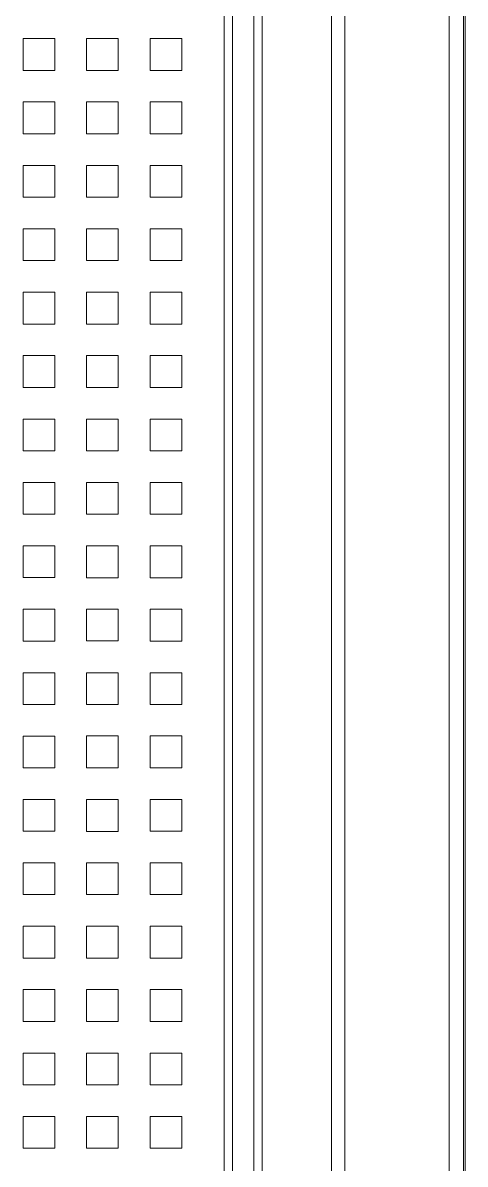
# Model space of a CAD drawing. Header units: millimetres. Extents: x 33157 to 59611, y -29750 to 1750.
# Drawn here: x 53555.07 to 53565.53, y -3636.7 to -3609.7 of the extents above; entities that cross this region are included whole.
import ezdxf

# ---------------------------------------------------------------- set-up
doc = ezdxf.new("R2010")
doc.units = ezdxf.units.MM
doc.layers.add('layer 1', color=7, linetype='Continuous', lineweight=18)

msp = doc.modelspace()

# ---------------------------------------------------------------- linework, layer by layer
at = {"layer": 'layer 1', "lineweight": 9}
for p, q in [((53565.532, -3583.449), (53565.532, -3681.948)), ((53565.153, -3584.113), (53565.153, -3681.284)), ((53565.494, -3584.113), (53565.494, -3681.284)), ((53562.37, -3588.429), (53562.37, -3676.968)), ((53562.686, -3588.429), (53562.686, -3676.968)), ((53559.832, -3588.699), (53559.832, -3676.698)), ((53560.032, -3588.699), (53560.032, -3676.698)), ((53560.532, -3588.699), (53560.532, -3676.698)), ((53560.732, -3588.699), (53560.732, -3676.698))]:
    msp.add_line(p, q, dxfattribs=at)
at = {"layer": 'layer 1'}
for points, knots in [([(53555.082, -3610.826), (53555.082, -3610.826), (53555.832, -3610.826), (53555.832, -3610.826), (53555.832, -3610.826), (53555.832, -3610.074), (53555.832, -3610.074), (53555.832, -3610.074), (53555.082, -3610.074), (53555.082, -3610.074), (53555.082, -3610.074), (53555.082, -3610.823), (53555.082, -3610.823), (53555.082, -3610.823), (53555.082, -3610.826), (53555.082, -3610.826)], [0, 0, 0, 0, 149165.906104, 149165.906104, 149165.906104, 298331.812209, 298331.812209, 298331.812209, 447497.718313, 447497.718313, 447497.718313, 596663.624418, 596663.624418, 596663.624418, 745829.530522, 745829.530522, 745829.530522, 745829.530522]), ([(53556.582, -3610.826), (53556.582, -3610.826), (53557.332, -3610.826), (53557.332, -3610.826), (53557.332, -3610.826), (53557.332, -3610.074), (53557.332, -3610.074), (53557.332, -3610.074), (53556.582, -3610.074), (53556.582, -3610.074), (53556.582, -3610.074), (53556.582, -3610.823), (53556.582, -3610.823), (53556.582, -3610.823), (53556.582, -3610.826), (53556.582, -3610.826)], [0, 0, 0, 0, 149169.946024, 149169.946024, 149169.946024, 298339.892049, 298339.892049, 298339.892049, 447509.838073, 447509.838073, 447509.838073, 596679.784098, 596679.784098, 596679.784098, 745849.730122, 745849.730122, 745849.730122, 745849.730122]), ([(53558.082, -3610.826), (53558.082, -3610.826), (53558.832, -3610.826), (53558.832, -3610.826), (53558.832, -3610.826), (53558.832, -3610.074), (53558.832, -3610.074), (53558.832, -3610.074), (53558.082, -3610.074), (53558.082, -3610.074), (53558.082, -3610.074), (53558.082, -3610.823), (53558.082, -3610.823), (53558.082, -3610.823), (53558.082, -3610.826), (53558.082, -3610.826)], [0, 0, 0, 0, 149173.985945, 149173.985945, 149173.985945, 298347.971889, 298347.971889, 298347.971889, 447521.957834, 447521.957834, 447521.957834, 596695.943779, 596695.943779, 596695.943779, 745869.929724, 745869.929724, 745869.929724, 745869.929724]), ([(53555.082, -3612.325), (53555.082, -3612.325), (53555.832, -3612.325), (53555.832, -3612.325), (53555.832, -3612.325), (53555.832, -3611.572), (53555.832, -3611.572), (53555.832, -3611.572), (53555.082, -3611.572), (53555.082, -3611.572), (53555.082, -3611.572), (53555.082, -3612.322), (53555.082, -3612.322), (53555.082, -3612.322), (53555.082, -3612.325), (53555.082, -3612.325)], [0, 0, 0, 0, 149167.956018, 149167.956018, 149167.956018, 298335.912037, 298335.912037, 298335.912037, 447503.868055, 447503.868055, 447503.868055, 596671.824074, 596671.824074, 596671.824074, 745839.780092, 745839.780092, 745839.780092, 745839.780092]), ([(53556.582, -3612.325), (53556.582, -3612.325), (53557.332, -3612.325), (53557.332, -3612.325), (53557.332, -3612.325), (53557.332, -3611.572), (53557.332, -3611.572), (53557.332, -3611.572), (53556.582, -3611.572), (53556.582, -3611.572), (53556.582, -3611.572), (53556.582, -3612.322), (53556.582, -3612.322), (53556.582, -3612.322), (53556.582, -3612.325), (53556.582, -3612.325)], [0, 0, 0, 0, 149171.995934, 149171.995934, 149171.995934, 298343.991867, 298343.991867, 298343.991867, 447515.987801, 447515.987801, 447515.987801, 596687.983734, 596687.983734, 596687.983734, 745859.979668, 745859.979668, 745859.979668, 745859.979668]), ([(53558.082, -3612.325), (53558.082, -3612.325), (53558.832, -3612.325), (53558.832, -3612.325), (53558.832, -3612.325), (53558.832, -3611.572), (53558.832, -3611.572), (53558.832, -3611.572), (53558.082, -3611.572), (53558.082, -3611.572), (53558.082, -3611.572), (53558.082, -3612.322), (53558.082, -3612.322), (53558.082, -3612.322), (53558.082, -3612.325), (53558.082, -3612.325)], [0, 0, 0, 0, 149176.035849, 149176.035849, 149176.035849, 298352.071698, 298352.071698, 298352.071698, 447528.107547, 447528.107547, 447528.107547, 596704.143396, 596704.143396, 596704.143396, 745880.179245, 745880.179245, 745880.179245, 745880.179245]), ([(53555.082, -3613.826), (53555.082, -3613.826), (53555.832, -3613.826), (53555.832, -3613.826), (53555.832, -3613.826), (53555.832, -3613.074), (53555.832, -3613.074), (53555.832, -3613.074), (53555.082, -3613.074), (53555.082, -3613.074), (53555.082, -3613.074), (53555.082, -3613.823), (53555.082, -3613.823), (53555.082, -3613.823), (53555.082, -3613.826), (53555.082, -3613.826)], [0, 0, 0, 0, 149170.009833, 149170.009833, 149170.009833, 298340.019666, 298340.019666, 298340.019666, 447510.029499, 447510.029499, 447510.029499, 596680.039332, 596680.039332, 596680.039332, 745850.049164, 745850.049164, 745850.049164, 745850.049164]), ([(53556.582, -3613.826), (53556.582, -3613.826), (53557.332, -3613.826), (53557.332, -3613.826), (53557.332, -3613.826), (53557.332, -3613.074), (53557.332, -3613.074), (53557.332, -3613.074), (53556.582, -3613.074), (53556.582, -3613.074), (53556.582, -3613.074), (53556.582, -3613.823), (53556.582, -3613.823), (53556.582, -3613.823), (53556.582, -3613.826), (53556.582, -3613.826)], [0, 0, 0, 0, 149174.049743, 149174.049743, 149174.049743, 298348.099487, 298348.099487, 298348.099487, 447522.14923, 447522.14923, 447522.14923, 596696.198973, 596696.198973, 596696.198973, 745870.248716, 745870.248716, 745870.248716, 745870.248716]), ([(53558.082, -3613.826), (53558.082, -3613.826), (53558.832, -3613.826), (53558.832, -3613.826), (53558.832, -3613.826), (53558.832, -3613.074), (53558.832, -3613.074), (53558.832, -3613.074), (53558.082, -3613.074), (53558.082, -3613.074), (53558.082, -3613.074), (53558.082, -3613.823), (53558.082, -3613.823), (53558.082, -3613.823), (53558.082, -3613.826), (53558.082, -3613.826)], [0, 0, 0, 0, 149178.089654, 149178.089654, 149178.089654, 298356.179308, 298356.179308, 298356.179308, 447534.268962, 447534.268962, 447534.268962, 596712.358616, 596712.358616, 596712.358616, 745890.44827, 745890.44827, 745890.44827, 745890.44827]), ([(53555.082, -3615.325), (53555.082, -3615.325), (53555.832, -3615.325), (53555.832, -3615.325), (53555.832, -3615.325), (53555.832, -3614.572), (53555.832, -3614.572), (53555.832, -3614.572), (53555.082, -3614.572), (53555.082, -3614.572), (53555.082, -3614.572), (53555.082, -3615.322), (53555.082, -3615.322), (53555.082, -3615.322), (53555.082, -3615.325), (53555.082, -3615.325)], [0, 0, 0, 0, 149172.059157, 149172.059157, 149172.059157, 298344.118314, 298344.118314, 298344.118314, 447516.177471, 447516.177471, 447516.177471, 596688.236628, 596688.236628, 596688.236628, 745860.295785, 745860.295785, 745860.295785, 745860.295785]), ([(53556.582, -3615.325), (53556.582, -3615.325), (53557.332, -3615.325), (53557.332, -3615.325), (53557.332, -3615.325), (53557.332, -3614.572), (53557.332, -3614.572), (53557.332, -3614.572), (53556.582, -3614.572), (53556.582, -3614.572), (53556.582, -3614.572), (53556.582, -3615.322), (53556.582, -3615.322), (53556.582, -3615.322), (53556.582, -3615.325), (53556.582, -3615.325)], [0, 0, 0, 0, 149176.099063, 149176.099063, 149176.099063, 298352.198125, 298352.198125, 298352.198125, 447528.297188, 447528.297188, 447528.297188, 596704.396251, 596704.396251, 596704.396251, 745880.495313, 745880.495313, 745880.495313, 745880.495313]), ([(53558.082, -3615.325), (53558.082, -3615.325), (53558.832, -3615.325), (53558.832, -3615.325), (53558.832, -3615.325), (53558.832, -3614.572), (53558.832, -3614.572), (53558.832, -3614.572), (53558.082, -3614.572), (53558.082, -3614.572), (53558.082, -3614.572), (53558.082, -3615.322), (53558.082, -3615.322), (53558.082, -3615.322), (53558.082, -3615.325), (53558.082, -3615.325)], [0, 0, 0, 0, 149180.138969, 149180.138969, 149180.138969, 298360.277937, 298360.277937, 298360.277937, 447540.416906, 447540.416906, 447540.416906, 596720.555874, 596720.555874, 596720.555874, 745900.694843, 745900.694843, 745900.694843, 745900.694843]), ([(53555.082, -3616.827), (53555.082, -3616.827), (53555.832, -3616.827), (53555.832, -3616.827), (53555.832, -3616.827), (53555.832, -3616.074), (53555.832, -3616.074), (53555.832, -3616.074), (53555.082, -3616.074), (53555.082, -3616.074), (53555.082, -3616.074), (53555.082, -3616.824), (53555.082, -3616.824), (53555.082, -3616.824), (53555.082, -3616.827), (53555.082, -3616.827)], [0, 0, 0, 0, 149174.113845, 149174.113845, 149174.113845, 298348.22769, 298348.22769, 298348.22769, 447522.341535, 447522.341535, 447522.341535, 596696.45538, 596696.45538, 596696.45538, 745870.569225, 745870.569225, 745870.569225, 745870.569225]), ([(53556.582, -3616.827), (53556.582, -3616.827), (53557.332, -3616.827), (53557.332, -3616.827), (53557.332, -3616.827), (53557.332, -3616.074), (53557.332, -3616.074), (53557.332, -3616.074), (53556.582, -3616.074), (53556.582, -3616.074), (53556.582, -3616.074), (53556.582, -3616.824), (53556.582, -3616.824), (53556.582, -3616.824), (53556.582, -3616.827), (53556.582, -3616.827)], [0, 0, 0, 0, 149178.153746, 149178.153746, 149178.153746, 298356.307492, 298356.307492, 298356.307492, 447534.461238, 447534.461238, 447534.461238, 596712.614983, 596712.614983, 596712.614983, 745890.768729, 745890.768729, 745890.768729, 745890.768729]), ([(53558.082, -3616.827), (53558.082, -3616.827), (53558.832, -3616.827), (53558.832, -3616.827), (53558.832, -3616.827), (53558.832, -3616.074), (53558.832, -3616.074), (53558.832, -3616.074), (53558.082, -3616.074), (53558.082, -3616.074), (53558.082, -3616.074), (53558.082, -3616.824), (53558.082, -3616.824), (53558.082, -3616.824), (53558.082, -3616.827), (53558.082, -3616.827)], [0, 0, 0, 0, 149182.193647, 149182.193647, 149182.193647, 298364.387294, 298364.387294, 298364.387294, 447546.580941, 447546.580941, 447546.580941, 596728.774588, 596728.774588, 596728.774588, 745910.968235, 745910.968235, 745910.968235, 745910.968235]), ([(53555.082, -3618.326), (53555.082, -3618.326), (53555.832, -3618.326), (53555.832, -3618.326), (53555.832, -3618.326), (53555.832, -3617.573), (53555.832, -3617.573), (53555.832, -3617.573), (53555.082, -3617.573), (53555.082, -3617.573), (53555.082, -3617.573), (53555.082, -3618.322), (53555.082, -3618.322), (53555.082, -3618.322), (53555.082, -3618.326), (53555.082, -3618.326)], [0, 0, 0, 0, 149176.164042, 149176.164042, 149176.164042, 298352.328085, 298352.328085, 298352.328085, 447528.492127, 447528.492127, 447528.492127, 596704.65617, 596704.65617, 596704.65617, 745880.820212, 745880.820212, 745880.820212, 745880.820212]), ([(53556.582, -3618.326), (53556.582, -3618.326), (53557.332, -3618.326), (53557.332, -3618.326), (53557.332, -3618.326), (53557.332, -3617.573), (53557.332, -3617.573), (53557.332, -3617.573), (53556.582, -3617.573), (53556.582, -3617.573), (53556.582, -3617.573), (53556.582, -3618.322), (53556.582, -3618.322), (53556.582, -3618.322), (53556.582, -3618.326), (53556.582, -3618.326)], [0, 0, 0, 0, 149180.203938, 149180.203938, 149180.203938, 298360.407877, 298360.407877, 298360.407877, 447540.611815, 447540.611815, 447540.611815, 596720.815754, 596720.815754, 596720.815754, 745901.019692, 745901.019692, 745901.019692, 745901.019692]), ([(53558.082, -3618.326), (53558.082, -3618.326), (53558.832, -3618.326), (53558.832, -3618.326), (53558.832, -3618.326), (53558.832, -3617.573), (53558.832, -3617.573), (53558.832, -3617.573), (53558.082, -3617.573), (53558.082, -3617.573), (53558.082, -3617.573), (53558.082, -3618.322), (53558.082, -3618.322), (53558.082, -3618.322), (53558.082, -3618.326), (53558.082, -3618.326)], [0, 0, 0, 0, 149184.243835, 149184.243835, 149184.243835, 298368.48767, 298368.48767, 298368.48767, 447552.731504, 447552.731504, 447552.731504, 596736.975339, 596736.975339, 596736.975339, 745921.219174, 745921.219174, 745921.219174, 745921.219174]), ([(53555.082, -3619.827), (53555.082, -3619.827), (53555.832, -3619.827), (53555.832, -3619.827), (53555.832, -3619.827), (53555.832, -3619.075), (53555.832, -3619.075), (53555.832, -3619.075), (53555.082, -3619.075), (53555.082, -3619.075), (53555.082, -3619.075), (53555.082, -3619.824), (53555.082, -3619.824), (53555.082, -3619.824), (53555.082, -3619.827), (53555.082, -3619.827)], [0, 0, 0, 0, 149178.218141, 149178.218141, 149178.218141, 298356.436282, 298356.436282, 298356.436282, 447534.654423, 447534.654423, 447534.654423, 596712.872564, 596712.872564, 596712.872564, 745891.090704, 745891.090704, 745891.090704, 745891.090704]), ([(53556.582, -3619.827), (53556.582, -3619.827), (53557.332, -3619.827), (53557.332, -3619.827), (53557.332, -3619.827), (53557.332, -3619.075), (53557.332, -3619.075), (53557.332, -3619.075), (53556.582, -3619.075), (53556.582, -3619.075), (53556.582, -3619.075), (53556.582, -3619.824), (53556.582, -3619.824), (53556.582, -3619.824), (53556.582, -3619.827), (53556.582, -3619.827)], [0, 0, 0, 0, 149182.258032, 149182.258032, 149182.258032, 298364.516064, 298364.516064, 298364.516064, 447546.774096, 447546.774096, 447546.774096, 596729.032128, 596729.032128, 596729.032128, 745911.290161, 745911.290161, 745911.290161, 745911.290161]), ([(53558.082, -3619.827), (53558.082, -3619.827), (53558.832, -3619.827), (53558.832, -3619.827), (53558.832, -3619.827), (53558.832, -3619.075), (53558.832, -3619.075), (53558.832, -3619.075), (53558.082, -3619.075), (53558.082, -3619.075), (53558.082, -3619.075), (53558.082, -3619.824), (53558.082, -3619.824), (53558.082, -3619.824), (53558.082, -3619.827), (53558.082, -3619.827)], [0, 0, 0, 0, 149186.297924, 149186.297924, 149186.297924, 298372.595847, 298372.595847, 298372.595847, 447558.893771, 447558.893771, 447558.893771, 596745.191695, 596745.191695, 596745.191695, 745931.489618, 745931.489618, 745931.489618, 745931.489618]), ([(53555.082, -3621.326), (53555.082, -3621.326), (53555.832, -3621.326), (53555.832, -3621.326), (53555.832, -3621.326), (53555.832, -3620.573), (53555.832, -3620.573), (53555.832, -3620.573), (53555.082, -3620.573), (53555.082, -3620.573), (53555.082, -3620.573), (53555.082, -3621.323), (53555.082, -3621.323), (53555.082, -3621.323), (53555.082, -3621.326), (53555.082, -3621.326)], [0, 0, 0, 0, 149180.267748, 149180.267748, 149180.267748, 298360.535497, 298360.535497, 298360.535497, 447540.803245, 447540.803245, 447540.803245, 596721.070994, 596721.070994, 596721.070994, 745901.338742, 745901.338742, 745901.338742, 745901.338742]), ([(53556.582, -3621.326), (53556.582, -3621.326), (53557.332, -3621.326), (53557.332, -3621.326), (53557.332, -3621.326), (53557.332, -3620.573), (53557.332, -3620.573), (53557.332, -3620.573), (53556.582, -3620.573), (53556.582, -3620.573), (53556.582, -3620.573), (53556.582, -3621.323), (53556.582, -3621.323), (53556.582, -3621.323), (53556.582, -3621.326), (53556.582, -3621.326)], [0, 0, 0, 0, 149184.307635, 149184.307635, 149184.307635, 298368.61527, 298368.61527, 298368.61527, 447552.922905, 447552.922905, 447552.922905, 596737.23054, 596737.23054, 596737.23054, 745921.538174, 745921.538174, 745921.538174, 745921.538174]), ([(53558.082, -3621.326), (53558.082, -3621.326), (53558.832, -3621.326), (53558.832, -3621.326), (53558.832, -3621.326), (53558.832, -3620.573), (53558.832, -3620.573), (53558.832, -3620.573), (53558.082, -3620.573), (53558.082, -3620.573), (53558.082, -3620.573), (53558.082, -3621.322), (53558.082, -3621.322), (53558.082, -3621.322), (53558.082, -3621.326), (53558.082, -3621.326)], [0, 0, 0, 0, 149188.347975, 149188.347975, 149188.347975, 298376.695951, 298376.695951, 298376.695951, 447565.043926, 447565.043926, 447565.043926, 596753.391901, 596753.391901, 596753.391901, 745941.739876, 745941.739876, 745941.739876, 745941.739876]), ([(53555.082, -3622.824), (53555.082, -3622.824), (53555.832, -3622.824), (53555.832, -3622.824), (53555.832, -3622.824), (53555.832, -3622.072), (53555.832, -3622.072), (53555.832, -3622.072), (53555.082, -3622.072), (53555.082, -3622.072), (53555.082, -3622.072), (53555.082, -3622.821), (53555.082, -3622.821), (53555.082, -3622.821), (53555.082, -3622.824), (53555.082, -3622.824)], [0, 0, 0, 0, 149182.31788, 149182.31788, 149182.31788, 298364.635761, 298364.635761, 298364.635761, 447546.953641, 447546.953641, 447546.953641, 596729.271522, 596729.271522, 596729.271522, 745911.589402, 745911.589402, 745911.589402, 745911.589402]), ([(53556.582, -3622.828), (53556.582, -3622.828), (53557.332, -3622.828), (53557.332, -3622.828), (53557.332, -3622.828), (53557.332, -3622.075), (53557.332, -3622.075), (53557.332, -3622.075), (53556.582, -3622.075), (53556.582, -3622.075), (53556.582, -3622.075), (53556.582, -3622.824), (53556.582, -3622.824), (53556.582, -3622.824), (53556.582, -3622.828), (53556.582, -3622.828)], [0, 0, 0, 0, 149186.362602, 149186.362602, 149186.362602, 298372.725204, 298372.725204, 298372.725204, 447559.087806, 447559.087806, 447559.087806, 596745.450408, 596745.450408, 596745.450408, 745931.81301, 745931.81301, 745931.81301, 745931.81301]), ([(53558.082, -3622.828), (53558.082, -3622.828), (53558.832, -3622.828), (53558.832, -3622.828), (53558.832, -3622.828), (53558.832, -3622.075), (53558.832, -3622.075), (53558.832, -3622.075), (53558.082, -3622.075), (53558.082, -3622.075), (53558.082, -3622.075), (53558.082, -3622.824), (53558.082, -3622.824), (53558.082, -3622.824), (53558.082, -3622.828), (53558.082, -3622.828)], [0, 0, 0, 0, 149190.402484, 149190.402484, 149190.402484, 298380.804968, 298380.804968, 298380.804968, 447571.207452, 447571.207452, 447571.207452, 596761.609936, 596761.609936, 596761.609936, 745952.01242, 745952.01242, 745952.01242, 745952.01242]), ([(53555.082, -3624.326), (53555.082, -3624.326), (53555.832, -3624.326), (53555.832, -3624.326), (53555.832, -3624.326), (53555.832, -3623.574), (53555.832, -3623.574), (53555.832, -3623.574), (53555.082, -3623.574), (53555.082, -3623.574), (53555.082, -3623.574), (53555.082, -3624.323), (53555.082, -3624.323), (53555.082, -3624.323), (53555.082, -3624.326), (53555.082, -3624.326)], [0, 0, 0, 0, 149184.373315, 149184.373315, 149184.373315, 298368.74663, 298368.74663, 298368.74663, 447553.119944, 447553.119944, 447553.119944, 596737.493259, 596737.493259, 596737.493259, 745921.866574, 745921.866574, 745921.866574, 745921.866574]), ([(53556.582, -3624.323), (53556.582, -3624.323), (53557.332, -3624.323), (53557.332, -3624.323), (53557.332, -3624.323), (53557.332, -3623.57), (53557.332, -3623.57), (53557.332, -3623.57), (53556.582, -3623.57), (53556.582, -3623.57), (53556.582, -3623.57), (53556.582, -3624.32), (53556.582, -3624.32), (53556.582, -3624.32), (53556.582, -3624.323), (53556.582, -3624.323)], [0, 0, 0, 0, 149188.408422, 149188.408422, 149188.408422, 298376.816844, 298376.816844, 298376.816844, 447565.225267, 447565.225267, 447565.225267, 596753.633689, 596753.633689, 596753.633689, 745942.042111, 745942.042111, 745942.042111, 745942.042111]), ([(53558.082, -3624.326), (53558.082, -3624.326), (53558.832, -3624.326), (53558.832, -3624.326), (53558.832, -3624.326), (53558.832, -3623.574), (53558.832, -3623.574), (53558.832, -3623.574), (53558.082, -3623.574), (53558.082, -3623.574), (53558.082, -3623.574), (53558.082, -3624.323), (53558.082, -3624.323), (53558.082, -3624.323), (53558.082, -3624.326), (53558.082, -3624.326)], [0, 0, 0, 0, 149192.453069, 149192.453069, 149192.453069, 298384.906138, 298384.906138, 298384.906138, 447577.359207, 447577.359207, 447577.359207, 596769.812275, 596769.812275, 596769.812275, 745962.265344, 745962.265344, 745962.265344, 745962.265344]), ([(53555.082, -3625.828), (53555.082, -3625.828), (53555.832, -3625.828), (53555.832, -3625.828), (53555.832, -3625.828), (53555.832, -3625.076), (53555.832, -3625.076), (53555.832, -3625.076), (53555.082, -3625.076), (53555.082, -3625.076), (53555.082, -3625.076), (53555.082, -3625.825), (53555.082, -3625.825), (53555.082, -3625.825), (53555.082, -3625.828), (53555.082, -3625.828)], [0, 0, 0, 0, 149186.427584, 149186.427584, 149186.427584, 298372.855167, 298372.855167, 298372.855167, 447559.282751, 447559.282751, 447559.282751, 596745.710334, 596745.710334, 596745.710334, 745932.137918, 745932.137918, 745932.137918, 745932.137918]), ([(53556.582, -3625.828), (53556.582, -3625.828), (53557.332, -3625.828), (53557.332, -3625.828), (53557.332, -3625.828), (53557.332, -3625.076), (53557.332, -3625.076), (53557.332, -3625.076), (53556.582, -3625.076), (53556.582, -3625.076), (53556.582, -3625.076), (53556.582, -3625.825), (53556.582, -3625.825), (53556.582, -3625.825), (53556.582, -3625.828), (53556.582, -3625.828)], [0, 0, 0, 0, 149190.467456, 149190.467456, 149190.467456, 298380.934911, 298380.934911, 298380.934911, 447571.402367, 447571.402367, 447571.402367, 596761.869823, 596761.869823, 596761.869823, 745952.337278, 745952.337278, 745952.337278, 745952.337278]), ([(53558.082, -3625.828), (53558.082, -3625.828), (53558.832, -3625.828), (53558.832, -3625.828), (53558.832, -3625.828), (53558.832, -3625.076), (53558.832, -3625.076), (53558.832, -3625.076), (53558.082, -3625.076), (53558.082, -3625.076), (53558.082, -3625.076), (53558.082, -3625.825), (53558.082, -3625.825), (53558.082, -3625.825), (53558.082, -3625.828), (53558.082, -3625.828)], [0, 0, 0, 0, 149194.507328, 149194.507328, 149194.507328, 298389.014656, 298389.014656, 298389.014656, 447583.521984, 447583.521984, 447583.521984, 596778.029312, 596778.029312, 596778.029312, 745972.53664, 745972.53664, 745972.53664, 745972.53664]), ([(53555.082, -3627.327), (53555.082, -3627.327), (53555.832, -3627.327), (53555.832, -3627.327), (53555.832, -3627.327), (53555.832, -3626.574), (53555.832, -3626.574), (53555.832, -3626.574), (53555.082, -3626.574), (53555.082, -3626.574), (53555.082, -3626.574), (53555.082, -3627.324), (53555.082, -3627.324), (53555.082, -3627.324), (53555.082, -3627.327), (53555.082, -3627.327)], [0, 0, 0, 0, 149188.477475, 149188.477475, 149188.477475, 298376.954949, 298376.954949, 298376.954949, 447565.432424, 447565.432424, 447565.432424, 596753.909898, 596753.909898, 596753.909898, 745942.387373, 745942.387373, 745942.387373, 745942.387373]), ([(53556.582, -3627.323), (53556.582, -3627.323), (53557.332, -3627.323), (53557.332, -3627.323), (53557.332, -3627.323), (53557.332, -3626.571), (53557.332, -3626.571), (53557.332, -3626.571), (53556.582, -3626.571), (53556.582, -3626.571), (53556.582, -3626.571), (53556.582, -3627.32), (53556.582, -3627.32), (53556.582, -3627.32), (53556.582, -3627.323), (53556.582, -3627.323)], [0, 0, 0, 0, 149192.513417, 149192.513417, 149192.513417, 298385.026834, 298385.026834, 298385.026834, 447577.540251, 447577.540251, 447577.540251, 596770.053669, 596770.053669, 596770.053669, 745962.567086, 745962.567086, 745962.567086, 745962.567086]), ([(53558.082, -3627.323), (53558.082, -3627.323), (53558.832, -3627.323), (53558.832, -3627.323), (53558.832, -3627.323), (53558.832, -3626.571), (53558.832, -3626.571), (53558.832, -3626.571), (53558.082, -3626.571), (53558.082, -3626.571), (53558.082, -3626.571), (53558.082, -3627.32), (53558.082, -3627.32), (53558.082, -3627.32), (53558.082, -3627.323), (53558.082, -3627.323)], [0, 0, 0, 0, 149196.553285, 149196.553285, 149196.553285, 298393.106569, 298393.106569, 298393.106569, 447589.659854, 447589.659854, 447589.659854, 596786.213139, 596786.213139, 596786.213139, 745982.766424, 745982.766424, 745982.766424, 745982.766424]), ([(53555.082, -3628.825), (53555.082, -3628.825), (53555.832, -3628.825), (53555.832, -3628.825), (53555.832, -3628.825), (53555.832, -3628.072), (53555.832, -3628.072), (53555.832, -3628.072), (53555.082, -3628.072), (53555.082, -3628.072), (53555.082, -3628.072), (53555.082, -3628.822), (53555.082, -3628.822), (53555.082, -3628.822), (53555.082, -3628.825), (53555.082, -3628.825)], [0, 0, 0, 0, 149190.52789, 149190.52789, 149190.52789, 298381.05578, 298381.05578, 298381.05578, 447571.583669, 447571.583669, 447571.583669, 596762.111559, 596762.111559, 596762.111559, 745952.639449, 745952.639449, 745952.639449, 745952.639449]), ([(53556.582, -3628.828), (53556.582, -3628.828), (53557.332, -3628.828), (53557.332, -3628.828), (53557.332, -3628.828), (53557.332, -3628.076), (53557.332, -3628.076), (53557.332, -3628.076), (53556.582, -3628.076), (53556.582, -3628.076), (53556.582, -3628.076), (53556.582, -3628.825), (53556.582, -3628.825), (53556.582, -3628.825), (53556.582, -3628.828), (53556.582, -3628.828)], [0, 0, 0, 0, 149194.572593, 149194.572593, 149194.572593, 298389.145186, 298389.145186, 298389.145186, 447583.717779, 447583.717779, 447583.717779, 596778.290372, 596778.290372, 596778.290372, 745972.862964, 745972.862964, 745972.862964, 745972.862964]), ([(53558.082, -3628.825), (53558.082, -3628.825), (53558.832, -3628.825), (53558.832, -3628.825), (53558.832, -3628.825), (53558.832, -3628.072), (53558.832, -3628.072), (53558.832, -3628.072), (53558.082, -3628.072), (53558.082, -3628.072), (53558.082, -3628.072), (53558.082, -3628.822), (53558.082, -3628.822), (53558.082, -3628.822), (53558.082, -3628.825), (53558.082, -3628.825)], [0, 0, 0, 0, 149198.607615, 149198.607615, 149198.607615, 298397.21523, 298397.21523, 298397.21523, 447595.822845, 447595.822845, 447595.822845, 596794.43046, 596794.43046, 596794.43046, 745993.038075, 745993.038075, 745993.038075, 745993.038075]), ([(53555.082, -3630.324), (53555.082, -3630.324), (53555.832, -3630.324), (53555.832, -3630.324), (53555.832, -3630.324), (53555.832, -3629.571), (53555.832, -3629.571), (53555.832, -3629.571), (53555.082, -3629.571), (53555.082, -3629.571), (53555.082, -3629.571), (53555.082, -3630.32), (53555.082, -3630.32), (53555.082, -3630.32), (53555.082, -3630.324), (53555.082, -3630.324)], [0, 0, 0, 0, 149192.578838, 149192.578838, 149192.578838, 298385.157676, 298385.157676, 298385.157676, 447577.736514, 447577.736514, 447577.736514, 596770.315352, 596770.315352, 596770.315352, 745962.89419, 745962.89419, 745962.89419, 745962.89419]), ([(53556.582, -3630.324), (53556.582, -3630.324), (53557.332, -3630.324), (53557.332, -3630.324), (53557.332, -3630.324), (53557.332, -3629.571), (53557.332, -3629.571), (53557.332, -3629.571), (53556.582, -3629.571), (53556.582, -3629.571), (53556.582, -3629.571), (53556.582, -3630.32), (53556.582, -3630.32), (53556.582, -3630.32), (53556.582, -3630.324), (53556.582, -3630.324)], [0, 0, 0, 0, 149196.618696, 149196.618696, 149196.618696, 298393.237391, 298393.237391, 298393.237391, 447589.856087, 447589.856087, 447589.856087, 596786.474783, 596786.474783, 596786.474783, 745983.093479, 745983.093479, 745983.093479, 745983.093479]), ([(53558.082, -3630.324), (53558.082, -3630.324), (53558.832, -3630.324), (53558.832, -3630.324), (53558.832, -3630.324), (53558.832, -3629.571), (53558.832, -3629.571), (53558.832, -3629.571), (53558.082, -3629.571), (53558.082, -3629.571), (53558.082, -3629.571), (53558.082, -3630.32), (53558.082, -3630.32), (53558.082, -3630.32), (53558.082, -3630.324), (53558.082, -3630.324)], [0, 0, 0, 0, 149200.658554, 149200.658554, 149200.658554, 298401.317107, 298401.317107, 298401.317107, 447601.975661, 447601.975661, 447601.975661, 596802.634215, 596802.634215, 596802.634215, 746003.292769, 746003.292769, 746003.292769, 746003.292769]), ([(53555.082, -3631.825), (53555.082, -3631.825), (53555.832, -3631.825), (53555.832, -3631.825), (53555.832, -3631.825), (53555.832, -3631.073), (53555.832, -3631.073), (53555.832, -3631.073), (53555.082, -3631.073), (53555.082, -3631.073), (53555.082, -3631.073), (53555.082, -3631.822), (53555.082, -3631.822), (53555.082, -3631.822), (53555.082, -3631.825), (53555.082, -3631.825)], [0, 0, 0, 0, 149194.633504, 149194.633504, 149194.633504, 298389.267008, 298389.267008, 298389.267008, 447583.900513, 447583.900513, 447583.900513, 596778.534017, 596778.534017, 596778.534017, 745973.167521, 745973.167521, 745973.167521, 745973.167521]), ([(53556.582, -3631.825), (53556.582, -3631.825), (53557.332, -3631.825), (53557.332, -3631.825), (53557.332, -3631.825), (53557.332, -3631.073), (53557.332, -3631.073), (53557.332, -3631.073), (53556.582, -3631.073), (53556.582, -3631.073), (53556.582, -3631.073), (53556.582, -3631.822), (53556.582, -3631.822), (53556.582, -3631.822), (53556.582, -3631.825), (53556.582, -3631.825)], [0, 0, 0, 0, 149198.673357, 149198.673357, 149198.673357, 298397.346714, 298397.346714, 298397.346714, 447596.020071, 447596.020071, 447596.020071, 596794.693428, 596794.693428, 596794.693428, 745993.366785, 745993.366785, 745993.366785, 745993.366785]), ([(53558.082, -3631.825), (53558.082, -3631.825), (53558.832, -3631.825), (53558.832, -3631.825), (53558.832, -3631.825), (53558.832, -3631.073), (53558.832, -3631.073), (53558.832, -3631.073), (53558.082, -3631.073), (53558.082, -3631.073), (53558.082, -3631.073), (53558.082, -3631.822), (53558.082, -3631.822), (53558.082, -3631.822), (53558.082, -3631.825), (53558.082, -3631.825)], [0, 0, 0, 0, 149202.71321, 149202.71321, 149202.71321, 298405.42642, 298405.42642, 298405.42642, 447608.139631, 447608.139631, 447608.139631, 596810.852841, 596810.852841, 596810.852841, 746013.566051, 746013.566051, 746013.566051, 746013.566051]), ([(53555.082, -3633.324), (53555.082, -3633.324), (53555.832, -3633.324), (53555.832, -3633.324), (53555.832, -3633.324), (53555.832, -3632.572), (53555.832, -3632.572), (53555.832, -3632.572), (53555.082, -3632.572), (53555.082, -3632.572), (53555.082, -3632.572), (53555.082, -3633.321), (53555.082, -3633.321), (53555.082, -3633.321), (53555.082, -3633.324), (53555.082, -3633.324)], [0, 0, 0, 0, 149196.68441, 149196.68441, 149196.68441, 298393.36882, 298393.36882, 298393.36882, 447590.05323, 447590.05323, 447590.05323, 596786.737639, 596786.737639, 596786.737639, 745983.422049, 745983.422049, 745983.422049, 745983.422049]), ([(53556.582, -3633.324), (53556.582, -3633.324), (53557.332, -3633.324), (53557.332, -3633.324), (53557.332, -3633.324), (53557.332, -3632.572), (53557.332, -3632.572), (53557.332, -3632.572), (53556.582, -3632.572), (53556.582, -3632.572), (53556.582, -3632.572), (53556.582, -3633.321), (53556.582, -3633.321), (53556.582, -3633.321), (53556.582, -3633.324), (53556.582, -3633.324)], [0, 0, 0, 0, 149200.724258, 149200.724258, 149200.724258, 298401.448516, 298401.448516, 298401.448516, 447602.172774, 447602.172774, 447602.172774, 596802.897032, 596802.897032, 596802.897032, 746003.621289, 746003.621289, 746003.621289, 746003.621289]), ([(53558.082, -3633.324), (53558.082, -3633.324), (53558.832, -3633.324), (53558.832, -3633.324), (53558.832, -3633.324), (53558.832, -3632.572), (53558.832, -3632.572), (53558.832, -3632.572), (53558.082, -3632.572), (53558.082, -3632.572), (53558.082, -3632.572), (53558.082, -3633.321), (53558.082, -3633.321), (53558.082, -3633.321), (53558.082, -3633.324), (53558.082, -3633.324)], [0, 0, 0, 0, 149204.764106, 149204.764106, 149204.764106, 298409.528213, 298409.528213, 298409.528213, 447614.292319, 447614.292319, 447614.292319, 596819.056425, 596819.056425, 596819.056425, 746023.820531, 746023.820531, 746023.820531, 746023.820531]), ([(53555.082, -3634.826), (53555.082, -3634.826), (53555.832, -3634.826), (53555.832, -3634.826), (53555.832, -3634.826), (53555.832, -3634.073), (53555.832, -3634.073), (53555.832, -3634.073), (53555.082, -3634.073), (53555.082, -3634.073), (53555.082, -3634.073), (53555.082, -3634.823), (53555.082, -3634.823), (53555.082, -3634.823), (53555.082, -3634.826), (53555.082, -3634.826)], [0, 0, 0, 0, 149198.739034, 149198.739034, 149198.739034, 298397.478067, 298397.478067, 298397.478067, 447596.217101, 447596.217101, 447596.217101, 596794.956135, 596794.956135, 596794.956135, 745993.695168, 745993.695168, 745993.695168, 745993.695168]), ([(53556.582, -3634.826), (53556.582, -3634.826), (53557.332, -3634.826), (53557.332, -3634.826), (53557.332, -3634.826), (53557.332, -3634.073), (53557.332, -3634.073), (53557.332, -3634.073), (53556.582, -3634.073), (53556.582, -3634.073), (53556.582, -3634.073), (53556.582, -3634.823), (53556.582, -3634.823), (53556.582, -3634.823), (53556.582, -3634.826), (53556.582, -3634.826)], [0, 0, 0, 0, 149202.778877, 149202.778877, 149202.778877, 298405.557754, 298405.557754, 298405.557754, 447608.336631, 447608.336631, 447608.336631, 596811.115508, 596811.115508, 596811.115508, 746013.894385, 746013.894385, 746013.894385, 746013.894385]), ([(53558.082, -3634.826), (53558.082, -3634.826), (53558.832, -3634.826), (53558.832, -3634.826), (53558.832, -3634.826), (53558.832, -3634.073), (53558.832, -3634.073), (53558.832, -3634.073), (53558.082, -3634.073), (53558.082, -3634.073), (53558.082, -3634.073), (53558.082, -3634.823), (53558.082, -3634.823), (53558.082, -3634.823), (53558.082, -3634.826), (53558.082, -3634.826)], [0, 0, 0, 0, 149206.81872, 149206.81872, 149206.81872, 298413.637441, 298413.637441, 298413.637441, 447620.456161, 447620.456161, 447620.456161, 596827.274882, 596827.274882, 596827.274882, 746034.093602, 746034.093602, 746034.093602, 746034.093602]), ([(53555.082, -3636.324), (53555.082, -3636.324), (53555.832, -3636.324), (53555.832, -3636.324), (53555.832, -3636.324), (53555.832, -3635.572), (53555.832, -3635.572), (53555.832, -3635.572), (53555.082, -3635.572), (53555.082, -3635.572), (53555.082, -3635.572), (53555.082, -3636.321), (53555.082, -3636.321), (53555.082, -3636.321), (53555.082, -3636.324), (53555.082, -3636.324)], [0, 0, 0, 0, 149200.790265, 149200.790265, 149200.790265, 298401.58053, 298401.58053, 298401.58053, 447602.370796, 447602.370796, 447602.370796, 596803.161061, 596803.161061, 596803.161061, 746003.951326, 746003.951326, 746003.951326, 746003.951326]), ([(53556.582, -3636.324), (53556.582, -3636.324), (53557.332, -3636.324), (53557.332, -3636.324), (53557.332, -3636.324), (53557.332, -3635.572), (53557.332, -3635.572), (53557.332, -3635.572), (53556.582, -3635.572), (53556.582, -3635.572), (53556.582, -3635.572), (53556.582, -3636.321), (53556.582, -3636.321), (53556.582, -3636.321), (53556.582, -3636.324), (53556.582, -3636.324)], [0, 0, 0, 0, 149204.830104, 149204.830104, 149204.830104, 298409.660207, 298409.660207, 298409.660207, 447614.490311, 447614.490311, 447614.490311, 596819.320415, 596819.320415, 596819.320415, 746024.150518, 746024.150518, 746024.150518, 746024.150518]), ([(53558.082, -3636.324), (53558.082, -3636.324), (53558.832, -3636.324), (53558.832, -3636.324), (53558.832, -3636.324), (53558.832, -3635.572), (53558.832, -3635.572), (53558.832, -3635.572), (53558.082, -3635.572), (53558.082, -3635.572), (53558.082, -3635.572), (53558.082, -3636.321), (53558.082, -3636.321), (53558.082, -3636.321), (53558.082, -3636.324), (53558.082, -3636.324)], [0, 0, 0, 0, 149208.869942, 149208.869942, 149208.869942, 298417.739885, 298417.739885, 298417.739885, 447626.609827, 447626.609827, 447626.609827, 596835.47977, 596835.47977, 596835.47977, 746044.349712, 746044.349712, 746044.349712, 746044.349712])]:
    msp.add_open_spline(points, degree=3, knots=knots, dxfattribs=at)

doc.saveas('drawing.dxf')
